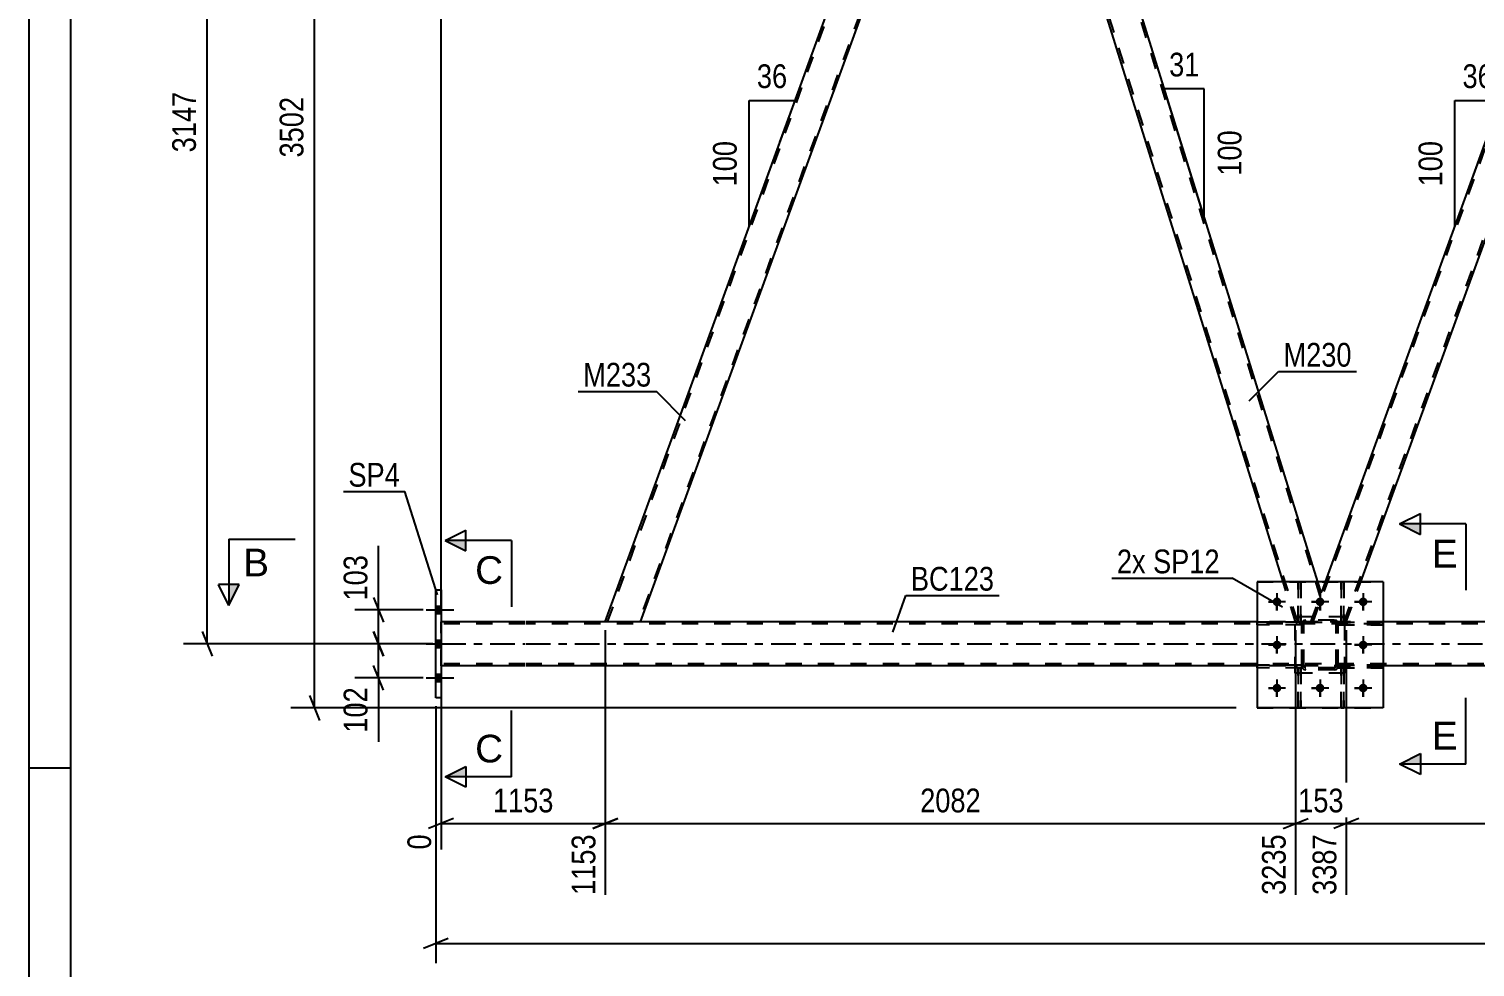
# Model space of a CAD drawing. Header units: millimetres. Extents: x 0 to 841, y 0 to 594.
# Drawn here: x 0 to 174.5, y 274 to 387.2 of the extents above; entities that cross this region are included whole.
import ezdxf

# ---------------------------------------------------------------- set-up
doc = ezdxf.new("R2010")
doc.units = ezdxf.units.MM
doc.linetypes.add('DXK_LINE_DOT2', pattern=[3.9198, 1.9599, -1.9599])
doc.linetypes.add('DXK_LINE_DOT3', pattern=[5.9187, 2.979, -0.9799, 0.9799, -0.9799])
doc.styles.add('Arial', font='ARIAL.TTF', dxfattribs={"height": 0.2})
doc.styles.add('Arial Narrow', font='ARIALN.TTF', dxfattribs={"height": 0.2})

# ---------------------------------------------------------------- blocks, each defined once
blk = doc.blocks.new('Unknown-247305034-1135 - 41552')
at = {"color": 5, "linetype": 'Continuous'}
for p, q in [((0, 594), (0, 0)), ((5, 589), (5, 5)), ((5, 298), (0, 298))]:
    blk.add_line(p, q, dxfattribs=at)
blk = doc.blocks.new('Part-247305034-2336 - 2328')
at = {"color": 7, "linetype": 'DXK_LINE_DOT2'}
for p, q in [((158.79, 316.28), (152.79, 316.28)), ((152.79, 309.48), (152.79, 316.28)), ((158.79, 309.48), (158.79, 316.28)), ((158.79, 309.48), (152.79, 309.48))]:
    blk.add_line(p, q, dxfattribs=at)
blk = doc.blocks.new('Part-247305034-2331 - 2328')
at = {"color": 7, "linetype": 'DXK_LINE_DOT2'}
for p, q in [((158.35, 315.63), (158.35, 320.48)), ((158.35, 320.48), (158.67, 320.48)), ((158.67, 320.48), (158.67, 315.63)), ((158.35, 316.23), (158.67, 316.23)), ((158.67, 315.63), (158.35, 315.63))]:
    blk.add_line(p, q, dxfattribs=at)
blk = doc.blocks.new('Part-247305034-2332 - 2328')
at = {"color": 7, "linetype": 'DXK_LINE_DOT2'}
for p, q in [((153.15, 315.63), (153.15, 320.48)), ((153.15, 320.48), (153.47, 320.48)), ((153.47, 320.48), (153.47, 315.63)), ((153.15, 316.23), (153.47, 316.23)), ((153.47, 315.63), (153.15, 315.63))]:
    blk.add_line(p, q, dxfattribs=at)
blk = doc.blocks.new('Part-247305034-2333 - 2328')
at = {"color": 7, "linetype": 'DXK_LINE_DOT2'}
for p, q in [((158.35, 305.28), (158.35, 310.11)), ((158.35, 310.11), (158.67, 310.11)), ((158.35, 309.51), (158.67, 309.51)), ((158.67, 310.11), (158.67, 305.28)), ((158.67, 305.28), (158.35, 305.28))]:
    blk.add_line(p, q, dxfattribs=at)
blk = doc.blocks.new('Part-247305034-2334 - 2328')
at = {"color": 7, "linetype": 'DXK_LINE_DOT2'}
for p, q in [((153.15, 305.28), (153.15, 310.11)), ((153.15, 310.11), (153.47, 310.11)), ((153.15, 309.51), (153.47, 309.51)), ((153.47, 310.11), (153.47, 305.28)), ((153.47, 305.28), (153.15, 305.28))]:
    blk.add_line(p, q, dxfattribs=at)
blk = doc.blocks.new('Part-247305034-2335 - 2328')
at = {"color": 7, "linetype": 'DXK_LINE_DOT2'}
for p, q in [((153.89, 315.84), (154.07, 315.88)), ((154.07, 315.88), (153.89, 315.84)), ((157.51, 315.88), (154.07, 315.88)), ((157.51, 315.88), (157.7, 315.84)), ((157.7, 315.84), (157.51, 315.88)), ((153.59, 315.4), (153.63, 315.58)), ((153.63, 315.58), (153.59, 315.4)), ((153.59, 310.36), (153.59, 315.4)), ((153.83, 315.4), (153.85, 315.49)), ((153.83, 310.36), (153.83, 315.4)), ((153.85, 315.49), (153.9, 315.56)), ((153.9, 315.56), (153.98, 315.62)), ((153.98, 315.62), (154.07, 315.64)), ((154.07, 315.64), (157.51, 315.64)), ((157.51, 315.64), (157.61, 315.62)), ((157.61, 315.62), (157.68, 315.56)), ((157.68, 315.56), (157.74, 315.49)), ((157.74, 315.49), (157.75, 315.4)), ((157.75, 310.36), (157.75, 315.4)), ((157.96, 315.58), (157.99, 315.4)), ((157.99, 315.4), (157.96, 315.58)), ((157.99, 310.36), (157.99, 315.4)), ((153.63, 310.17), (153.59, 310.36)), ((153.59, 310.36), (153.63, 310.17)), ((153.85, 310.26), (153.83, 310.36)), ((153.9, 310.19), (153.85, 310.26)), ((154.07, 309.88), (153.89, 309.91)), ((153.89, 309.91), (154.07, 309.88)), ((153.98, 310.13), (153.9, 310.19)), ((154.07, 310.12), (153.98, 310.13)), ((157.51, 310.12), (154.07, 310.12)), ((157.51, 309.88), (154.07, 309.88)), ((157.61, 310.13), (157.51, 310.12)), ((157.7, 309.91), (157.51, 309.88)), ((157.51, 309.88), (157.7, 309.91)), ((157.68, 310.19), (157.61, 310.13)), ((157.74, 310.26), (157.68, 310.19)), ((157.75, 310.36), (157.74, 310.26)), ((157.99, 310.36), (157.96, 310.17)), ((157.96, 310.17), (157.99, 310.36))]:
    blk.add_line(p, q, dxfattribs=at)
at = {"color": 7, "linetype": 'DXK_LINE_DOT3'}
blk.add_line((155.79, 312.88), (155.79, 312.88), dxfattribs=at)
at = {"color": 7, "linetype": 'DXK_LINE_DOT2'}
for centre, start, end in [((154.07, 315.4), 112.5, 157.5), ((154.07, 315.4), 112.5, 157.5), ((157.51, 315.4), 22.5, 67.5), ((157.51, 315.4), 22.5, 67.5), ((154.07, 310.36), 202.5, 247.5), ((154.07, 310.36), 202.5, 247.5), ((157.51, 310.36), 292.5, 337.5), ((157.51, 310.36), 292.5, 337.5)]:
    blk.add_arc(centre, 0.48, start, end, dxfattribs=at)
blk = doc.blocks.new('Part-247305034-2337 - 2328')
at = {"color": 7, "linetype": 'DXK_LINE_DOT2'}
for p, q in [((158.67, 310.11), (158.35, 310.11)), ((158.35, 310.11), (158.35, 305.28)), ((158.35, 309.51), (158.67, 309.51)), ((158.67, 305.28), (158.67, 310.11)), ((158.35, 305.28), (158.67, 305.28))]:
    blk.add_line(p, q, dxfattribs=at)
blk = doc.blocks.new('Part-247305034-2338 - 2328')
at = {"color": 7, "linetype": 'DXK_LINE_DOT2'}
for p, q in [((153.47, 310.11), (153.15, 310.11)), ((153.15, 310.11), (153.15, 305.28)), ((153.15, 309.51), (153.47, 309.51)), ((153.47, 305.28), (153.47, 310.11)), ((153.15, 305.28), (153.47, 305.28))]:
    blk.add_line(p, q, dxfattribs=at)
blk = doc.blocks.new('Part-247305034-2341 - 2328')
at = {"color": 7, "linetype": 'DXK_LINE_DOT2'}
for p, q in [((163.39, 315.64), (157.99, 315.64)), ((157.99, 315.64), (157.99, 315.32)), ((157.99, 315.32), (163.39, 315.32)), ((158.59, 315.32), (158.59, 315.64)), ((163.39, 315.32), (163.39, 315.64))]:
    blk.add_line(p, q, dxfattribs=at)
blk = doc.blocks.new('Part-247305034-2344 - 2328')
at = {"color": 7, "linetype": 'DXK_LINE_DOT2'}
for p, q in [((163.39, 310.44), (157.99, 310.44)), ((157.99, 310.44), (157.99, 310.12)), ((157.99, 310.12), (163.39, 310.12)), ((158.59, 310.12), (158.59, 310.44)), ((163.39, 310.12), (163.39, 310.44))]:
    blk.add_line(p, q, dxfattribs=at)
blk = doc.blocks.new('Part-247305034-2347 - 2328')
at = {"color": 7, "linetype": 'DXK_LINE_DOT2'}
for p, q in [((153.59, 315.64), (148.19, 315.64)), ((148.19, 315.64), (148.19, 315.32)), ((153.59, 315.32), (148.19, 315.32)), ((152.99, 315.32), (152.99, 315.64)), ((153.59, 315.32), (153.59, 315.64))]:
    blk.add_line(p, q, dxfattribs=at)
blk = doc.blocks.new('Part-247305034-2350 - 2328')
at = {"color": 7, "linetype": 'DXK_LINE_DOT2'}
for p, q in [((153.59, 310.44), (148.19, 310.44)), ((148.19, 310.44), (148.19, 310.12)), ((153.59, 310.12), (148.19, 310.12)), ((152.99, 310.12), (152.99, 310.44)), ((153.59, 310.12), (153.59, 310.44))]:
    blk.add_line(p, q, dxfattribs=at)
blk = doc.blocks.new('Part-247305034-2351 - 2328')
at = {"color": 7, "linetype": 'DXK_LINE_DOT2'}
for p, q in [((157.99, 315.32), (157.99, 315.64)), ((157.99, 315.64), (163.39, 315.64)), ((163.39, 315.32), (157.99, 315.32)), ((158.59, 315.32), (158.59, 315.64)), ((163.39, 315.64), (163.39, 315.32))]:
    blk.add_line(p, q, dxfattribs=at)
blk = doc.blocks.new('Part-247305034-2352 - 2328')
at = {"color": 7, "linetype": 'DXK_LINE_DOT2'}
for p, q in [((157.99, 310.12), (157.99, 310.44)), ((157.99, 310.44), (163.39, 310.44)), ((163.39, 310.12), (157.99, 310.12)), ((158.59, 310.12), (158.59, 310.44)), ((163.39, 310.44), (163.39, 310.12))]:
    blk.add_line(p, q, dxfattribs=at)
blk = doc.blocks.new('Part-247305034-2353 - 2328')
at = {"color": 7, "linetype": 'DXK_LINE_DOT2'}
for p, q in [((153.59, 315.64), (148.19, 315.64)), ((148.19, 315.32), (148.19, 315.64)), ((153.59, 315.32), (148.19, 315.32)), ((152.99, 315.32), (152.99, 315.64)), ((153.59, 315.64), (153.59, 315.32))]:
    blk.add_line(p, q, dxfattribs=at)
blk = doc.blocks.new('Part-247305034-2354 - 2328')
at = {"color": 7, "linetype": 'DXK_LINE_DOT2'}
for p, q in [((153.59, 310.44), (148.19, 310.44)), ((148.19, 310.12), (148.19, 310.44)), ((153.59, 310.12), (148.19, 310.12)), ((152.99, 310.12), (152.99, 310.44)), ((153.59, 310.44), (153.59, 310.12))]:
    blk.add_line(p, q, dxfattribs=at)
blk = doc.blocks.new('Part-247305034-2355 - 2328')
at = {"color": 7, "linetype": 'DXK_LINE_DOT2'}
for p, q in [((158.35, 320.48), (158.35, 315.63)), ((158.67, 320.48), (158.35, 320.48)), ((158.67, 315.63), (158.67, 320.48)), ((158.35, 316.23), (158.67, 316.23)), ((158.35, 315.63), (158.67, 315.63))]:
    blk.add_line(p, q, dxfattribs=at)
blk = doc.blocks.new('Part-247305034-2356 - 2328')
at = {"color": 7, "linetype": 'DXK_LINE_DOT2'}
for p, q in [((153.15, 320.48), (153.15, 315.63)), ((153.47, 320.48), (153.15, 320.48)), ((153.47, 315.63), (153.47, 320.48)), ((153.15, 316.23), (153.47, 316.23)), ((153.15, 315.63), (153.47, 315.63))]:
    blk.add_line(p, q, dxfattribs=at)
blk = doc.blocks.new('Part-247305034-2361 - 2328')
at = {"color": 7, "linetype": 'DXK_LINE_DOT2'}
for p, q in [((148.19, 320.48), (163.39, 320.48)), ((148.19, 320.48), (148.19, 305.28)), ((163.39, 320.48), (163.39, 305.28)), ((148.19, 305.28), (163.39, 305.28))]:
    blk.add_line(p, q, dxfattribs=at)
blk = doc.blocks.new('Part-247305034-2376 - 2328')
at = {"color": 2, "linetype": 'Continuous'}
for p, q in [((163.39, 320.48), (148.19, 320.48)), ((148.19, 320.48), (148.19, 305.28)), ((163.39, 320.48), (163.39, 305.28)), ((163.39, 305.28), (148.19, 305.28))]:
    blk.add_line(p, q, dxfattribs=at)
blk = doc.blocks.new('Bolt-247305034-2452 - 2328')
at = {"linetype": 'Continuous'}
for points in [[(151.11, 318.08, -1), (150.07, 318.08, -1)], [(156.31, 318.08, -1), (155.27, 318.08, -1)], [(161.51, 318.08, -1), (160.47, 318.08, -1)], [(151.11, 312.88, -1), (150.07, 312.88, -1)], [(161.51, 312.88, -1), (160.47, 312.88, -1)], [(151.11, 307.68, -1), (150.07, 307.68, -1)], [(156.31, 307.68, -1), (155.27, 307.68, -1)], [(161.51, 307.68, -1), (160.47, 307.68, -1)]]:
    blk.add_hatch(color=1, dxfattribs=at).paths.add_polyline_path(points)
at = {"color": 1, "linetype": 'Continuous'}
for p, q in [((151.63, 318.08), (149.55, 318.08)), ((150.59, 319.12), (150.59, 317.04)), ((156.83, 318.08), (154.75, 318.08)), ((155.79, 319.12), (155.79, 317.04)), ((162.03, 318.08), (159.95, 318.08)), ((160.99, 319.12), (160.99, 317.04)), ((151.63, 312.88), (149.55, 312.88)), ((150.59, 313.92), (150.59, 311.84)), ((162.03, 312.88), (159.95, 312.88)), ((160.99, 313.92), (160.99, 311.84)), ((151.63, 307.68), (149.55, 307.68)), ((150.59, 308.72), (150.59, 306.64)), ((156.83, 307.68), (154.75, 307.68)), ((155.79, 308.72), (155.79, 306.64)), ((162.03, 307.68), (159.95, 307.68)), ((160.99, 308.72), (160.99, 306.64))]:
    blk.add_line(p, q, dxfattribs=at)
blk = doc.blocks.new('Bolt-247305034-2447 - 2328')
at = {"linetype": 'Continuous'}
for points in [[(49.73, 316.67), (49.73, 317.55), (49.09, 317.55), (49.09, 316.67)], [(49.73, 316.67), (49.73, 317.55), (49.09, 317.55), (49.09, 316.67)], [(49.73, 316.67), (49.73, 317.55), (49.09, 317.55), (49.09, 316.67)], [(49.73, 312.57), (49.73, 313.45), (49.09, 313.45), (49.09, 312.57)], [(49.73, 312.57), (49.73, 313.45), (49.09, 313.45), (49.09, 312.57)], [(49.73, 308.47), (49.73, 309.35), (49.09, 309.35), (49.09, 308.47)], [(49.73, 308.47), (49.73, 309.35), (49.09, 309.35), (49.09, 308.47)], [(49.73, 308.47), (49.73, 309.35), (49.09, 309.35), (49.09, 308.47)]]:
    blk.add_hatch(color=1, dxfattribs=at).paths.add_polyline_path(points)
at = {"color": 1, "linetype": 'Continuous'}
for p, q in [((47.93, 317.11), (51.25, 317.11)), ((47.93, 317.11), (51.25, 317.11)), ((47.93, 317.11), (51.25, 317.11)), ((49.09, 317.55), (49.73, 317.55)), ((49.09, 317.55), (49.73, 317.55)), ((49.09, 317.55), (49.73, 317.55)), ((49.09, 316.67), (49.73, 316.67)), ((49.09, 316.67), (49.73, 316.67)), ((49.09, 316.67), (49.73, 316.67)), ((47.93, 313.01), (51.25, 313.01)), ((47.93, 313.01), (51.25, 313.01)), ((49.09, 313.45), (49.73, 313.45)), ((49.09, 313.45), (49.73, 313.45)), ((49.09, 312.57), (49.73, 312.57)), ((49.09, 312.57), (49.73, 312.57)), ((47.93, 308.91), (51.25, 308.91)), ((47.93, 308.91), (51.25, 308.91)), ((47.93, 308.91), (51.25, 308.91)), ((49.09, 309.35), (49.73, 309.35)), ((49.09, 309.35), (49.73, 309.35)), ((49.09, 309.35), (49.73, 309.35)), ((49.09, 308.47), (49.73, 308.47)), ((49.09, 308.47), (49.73, 308.47)), ((49.09, 308.47), (49.73, 308.47))]:
    blk.add_line(p, q, dxfattribs=at)
blk = doc.blocks.new('Bolt-247305034-2453 - 2328')
at = {"color": 1, "linetype": 'Continuous'}
for p, q in [((149.55, 318.08), (150.25, 318.08)), ((150.59, 319.12), (150.59, 318.42)), ((150.59, 317.04), (150.59, 317.73)), ((151.63, 318.08), (150.94, 318.08)), ((154.75, 318.08), (155.45, 318.08)), ((155.79, 319.12), (155.79, 318.42)), ((155.79, 317.04), (155.79, 317.73)), ((156.83, 318.08), (156.14, 318.08)), ((159.95, 318.08), (160.65, 318.08)), ((160.99, 319.12), (160.99, 318.42)), ((160.99, 317.04), (160.99, 317.73)), ((162.03, 318.08), (161.34, 318.08)), ((149.55, 312.88), (150.25, 312.88)), ((150.59, 313.92), (150.59, 313.22)), ((150.59, 311.84), (150.59, 312.53)), ((151.63, 312.88), (150.94, 312.88)), ((159.95, 312.88), (160.65, 312.88)), ((160.99, 313.92), (160.99, 313.22)), ((160.99, 311.84), (160.99, 312.53)), ((162.03, 312.88), (161.34, 312.88)), ((149.55, 307.68), (150.25, 307.68)), ((150.59, 308.72), (150.59, 308.02)), ((150.59, 306.64), (150.59, 307.33)), ((151.63, 307.68), (150.94, 307.68)), ((154.75, 307.68), (155.45, 307.68)), ((155.79, 308.72), (155.79, 308.02)), ((155.79, 306.64), (155.79, 307.33)), ((156.83, 307.68), (156.14, 307.68)), ((159.95, 307.68), (160.65, 307.68)), ((160.99, 308.72), (160.99, 308.02)), ((160.99, 306.64), (160.99, 307.33)), ((162.03, 307.68), (161.34, 307.68))]:
    blk.add_line(p, q, dxfattribs=at)
blk = doc.blocks.new('Part-247305034-2603 - 2328')
at = {"color": 7, "linetype": 'DXK_LINE_DOT2'}
for p, q in [((154.94, 315.65), (199.06, 436.87)), ((158.69, 315.65), (202.81, 436.87)), ((198.66, 436.47), (198.81, 436.87)), ((203.07, 436.87), (198.81, 436.87)), ((201.52, 432.62), (203.07, 436.87)), ((154.69, 315.65), (156.44, 320.48)), ((158.95, 315.65), (160.7, 320.48)), ((158.95, 315.65), (154.69, 315.65))]:
    blk.add_line(p, q, dxfattribs=at)
at = {"color": 2, "linetype": 'Continuous'}
for p, q in [((156.44, 320.48), (198.66, 436.47)), ((160.7, 320.48), (201.52, 432.62))]:
    blk.add_line(p, q, dxfattribs=at)
blk = doc.blocks.new('Part-247305034-2529 - 2328')
at = {"color": 2, "linetype": 'Continuous'}
for p, q in [((59.85, 315.65), (49.73, 315.65)), ((148.19, 315.65), (59.95, 315.65)), ((318.46, 315.65), (163.39, 315.65)), ((59.85, 310.37), (49.73, 310.37)), ((148.19, 310.37), (59.95, 310.37)), ((318.46, 310.37), (163.39, 310.37))]:
    blk.add_line(p, q, dxfattribs=at)
at = {"color": 7, "linetype": 'DXK_LINE_DOT2'}
for p, q in [((49.73, 310.37), (49.73, 315.65)), ((59.85, 315.41), (49.73, 315.41)), ((723.58, 315.41), (59.95, 315.41)), ((163.39, 315.65), (148.19, 315.65)), ((59.85, 310.61), (49.73, 310.61)), ((724.33, 310.61), (59.95, 310.61)), ((163.39, 310.37), (148.19, 310.37))]:
    blk.add_line(p, q, dxfattribs=at)
at = {"color": 7, "linetype": 'DXK_LINE_DOT3'}
for p, q in [((49.73, 313.01), (59.85, 313.01)), ((59.95, 313.01), (723.96, 313.01))]:
    blk.add_line(p, q, dxfattribs=at)
blk = doc.blocks.new('Part-247305034-2587 - 2328')
at = {"color": 7, "linetype": 'DXK_LINE_DOT2'}
for p, q in [((158.79, 316.28), (152.79, 316.28)), ((152.79, 309.48), (152.79, 316.28)), ((158.79, 309.48), (158.79, 316.28)), ((158.79, 309.48), (152.79, 309.48))]:
    blk.add_line(p, q, dxfattribs=at)
blk = doc.blocks.new('Part-247305034-2548 - 2328')
at = {"color": 2, "linetype": 'Continuous'}
for p, q in [((49.09, 319.51), (49.73, 319.51)), ((49.09, 306.51), (49.09, 319.51)), ((49.73, 319.51), (49.73, 306.51)), ((49.73, 306.51), (49.09, 306.51))]:
    blk.add_line(p, q, dxfattribs=at)
blk = doc.blocks.new('Part-247305034-2588 - 2328')
at = {"color": 7, "linetype": 'DXK_LINE_DOT2'}
for p, q in [((153.89, 315.84), (154.07, 315.88)), ((154.07, 315.88), (153.89, 315.84)), ((157.51, 315.88), (154.07, 315.88)), ((157.51, 315.88), (157.7, 315.84)), ((157.7, 315.84), (157.51, 315.88)), ((153.59, 315.4), (153.63, 315.58)), ((153.63, 315.58), (153.59, 315.4)), ((153.59, 310.36), (153.59, 315.4)), ((153.83, 315.4), (153.85, 315.49)), ((153.83, 310.36), (153.83, 315.4)), ((153.85, 315.49), (153.9, 315.56)), ((153.9, 315.56), (153.98, 315.62)), ((153.98, 315.62), (154.07, 315.64)), ((154.07, 315.64), (157.51, 315.64)), ((157.51, 315.64), (157.61, 315.62)), ((157.61, 315.62), (157.68, 315.56)), ((157.68, 315.56), (157.74, 315.49)), ((157.74, 315.49), (157.75, 315.4)), ((157.75, 310.36), (157.75, 315.4)), ((157.96, 315.58), (157.99, 315.4)), ((157.99, 315.4), (157.96, 315.58)), ((157.99, 310.36), (157.99, 315.4)), ((153.63, 310.17), (153.59, 310.36)), ((153.59, 310.36), (153.63, 310.17)), ((153.85, 310.26), (153.83, 310.36)), ((153.9, 310.19), (153.85, 310.26)), ((154.07, 309.88), (153.89, 309.91)), ((153.89, 309.91), (154.07, 309.88)), ((153.98, 310.13), (153.9, 310.19)), ((154.07, 310.12), (153.98, 310.13)), ((157.51, 310.12), (154.07, 310.12)), ((157.51, 309.88), (154.07, 309.88)), ((157.61, 310.13), (157.51, 310.12)), ((157.7, 309.91), (157.51, 309.88)), ((157.51, 309.88), (157.7, 309.91)), ((157.68, 310.19), (157.61, 310.13)), ((157.74, 310.26), (157.68, 310.19)), ((157.75, 310.36), (157.74, 310.26)), ((157.99, 310.36), (157.96, 310.17)), ((157.96, 310.17), (157.99, 310.36))]:
    blk.add_line(p, q, dxfattribs=at)
at = {"color": 7, "linetype": 'DXK_LINE_DOT3'}
blk.add_line((155.79, 312.88), (155.79, 312.88), dxfattribs=at)
at = {"color": 7, "linetype": 'DXK_LINE_DOT2'}
for centre, start, end in [((154.07, 315.4), 112.5, 157.5), ((154.07, 315.4), 112.5, 157.5), ((157.51, 315.4), 22.5, 67.5), ((157.51, 315.4), 22.5, 67.5), ((154.07, 310.36), 202.5, 247.5), ((154.07, 310.36), 202.5, 247.5), ((157.51, 310.36), 292.5, 337.5), ((157.51, 310.36), 292.5, 337.5)]:
    blk.add_arc(centre, 0.48, start, end, dxfattribs=at)
blk = doc.blocks.new('Part-247305034-2593 - 2328')
at = {"color": 2, "linetype": 'Continuous'}
for p, q in [((117.79, 436.47), (116.38, 432.62)), ((155.53, 320.48), (119.37, 436.47)), ((151.34, 320.48), (116.38, 432.62))]:
    blk.add_line(p, q, dxfattribs=at)
at = {"color": 7, "linetype": 'DXK_LINE_DOT2'}
for p, q in [((117.93, 436.87), (117.79, 436.47)), ((119.25, 436.87), (117.93, 436.87)), ((155.82, 318.75), (119, 436.87)), ((119.37, 436.47), (119.25, 436.87)), ((153.1, 315.65), (116.52, 432.99)), ((152.84, 315.65), (151.34, 320.48)), ((155.95, 319.12), (155.53, 320.48)), ((154.69, 315.65), (155.95, 319.12)), ((152.84, 315.65), (154.69, 315.65))]:
    blk.add_line(p, q, dxfattribs=at)
blk = doc.blocks.new('Part-247305034-2598 - 2328')
at = {"color": 2, "linetype": 'Continuous'}
for p, q in [((69.55, 315.65), (113.53, 436.47)), ((73.81, 315.65), (116.38, 432.62))]:
    blk.add_line(p, q, dxfattribs=at)
at = {"color": 7, "linetype": 'DXK_LINE_DOT2'}
for p, q in [((69.81, 315.65), (113.93, 436.87)), ((117.68, 436.87), (73.56, 315.65)), ((113.68, 436.87), (113.53, 436.47)), ((117.93, 436.87), (113.68, 436.87)), ((116.38, 432.62), (117.93, 436.87)), ((73.81, 315.65), (69.55, 315.65))]:
    blk.add_line(p, q, dxfattribs=at)
blk = doc.blocks.new('AngleDimension-247305034-39368 - 2328')
at = {"color": 7, "linetype": 'Continuous'}
for p, q in [((140.4, 369.02), (136.99, 379.94)), ((141.81, 379.94), (136.99, 379.94)), ((141.81, 364.48), (136.99, 379.94)), ((141.81, 364.48), (141.81, 379.94))]:
    blk.add_line(p, q, dxfattribs=at)
at = {"color": 0}
for points in [[(141.83, 380.84), (141.83, 385.04), (136.98, 385.04), (136.98, 380.84)], [(146.91, 375.55), (142.71, 375.55), (142.71, 368.87), (146.91, 368.87)]]:
    blk.add_wipeout(points, dxfattribs=at)
at = {"color": 3, "style": 'Arial Narrow'}
blk.add_text('31', height=2.863, dxfattribs=at).set_placement((137.58, 381.44))
blk.add_text('100', height=2.863, rotation=90.0002, dxfattribs=at).set_placement((146.31, 369.47))
blk = doc.blocks.new('AngleDimension-247305034-39383 - 2328')
at = {"color": 7, "linetype": 'Continuous'}
for p, q in [((172.04, 378.54), (177.58, 378.54)), ((172.04, 363.31), (177.58, 378.54)), ((172.04, 363.31), (172.04, 378.54)), ((175.75, 373.53), (177.58, 378.54))]:
    blk.add_line(p, q, dxfattribs=at)
at = {"color": 0}
for points in [[(177.24, 379.44), (177.24, 383.64), (172.38, 383.64), (172.38, 379.44)], [(171.14, 374.27), (166.94, 374.27), (166.94, 367.58), (171.14, 367.58)]]:
    blk.add_wipeout(points, dxfattribs=at)
at = {"color": 3, "style": 'Arial Narrow'}
blk.add_text('36', height=2.863, dxfattribs=at).set_placement((172.98, 380.04))
blk.add_text('100', height=2.863, rotation=90.0002, dxfattribs=at).set_placement((170.54, 368.18))
blk = doc.blocks.new('StraightDimension-247305034-35073 - 2328')
at = {"color": 7, "linetype": 'Continuous'}
for p, q in [((41.59, 314.51), (42.79, 311.51)), ((47.56, 313.01), (39.34, 313.01)), ((42.19, 308.91), (42.19, 313.01)), ((47.56, 308.91), (39.34, 308.91)), ((42.79, 307.41), (41.59, 310.41))]:
    blk.add_line(p, q, dxfattribs=at)
at = {"color": 0}
blk.add_wipeout([(41.44, 308.39), (37.24, 308.39), (37.24, 301.7), (41.44, 301.7)], dxfattribs=at)
at = {"color": 7, "linetype": 'Continuous'}
blk.add_line((42.19, 308.91), (42.19, 301.18), dxfattribs=at)
blk.add_line((42.19, 308.91), (42.19, 301.18), dxfattribs=at)
at = {"color": 3, "style": 'Arial Narrow'}
blk.add_text('102', height=2.863, rotation=90.0002, dxfattribs=at).set_placement((40.84, 302.3))
blk = doc.blocks.new('StraightDimension-247305034-39010 - 2328')
at = {"color": 7, "linetype": 'Continuous'}
for p, q in [((69.55, 314.65), (69.55, 282.73)), ((49.73, 309.37), (49.73, 288.21)), ((51.23, 291.94), (48.23, 290.74)), ((68.05, 290.74), (71.05, 291.94)), ((49.73, 291.34), (69.55, 291.34))]:
    blk.add_line(p, q, dxfattribs=at)
at = {"color": 0}
blk.add_wipeout([(63.9, 292.09), (63.9, 296.29), (55.39, 296.29), (55.39, 292.09)], dxfattribs=at)
at = {"color": 0, "linetype": 'Continuous'}
for points in [[(49.13, 290.64), (44.93, 290.64), (44.93, 287.61), (49.13, 287.61)], [(68.95, 290.64), (64.75, 290.64), (64.75, 282.13), (68.95, 282.13)]]:
    blk.add_wipeout(points, dxfattribs=at)
at = {"color": 3, "style": 'Arial Narrow'}
blk.add_text('1153', height=2.863, dxfattribs=at).set_placement((55.99, 292.69))
at = {"color": 3, "linetype": 'Continuous', "style": 'Arial Narrow'}
for s, height, p in [('0', 2.86, (48.53, 288.21)), ('1153', 2.863, (68.35, 282.73))]:
    blk.add_text(s, height=height, rotation=90.0002, dxfattribs=at).set_placement(p)
blk = doc.blocks.new('StraightDimension-247305034-14330 - 2328')
at = {"color": 7, "linetype": 'Continuous'}
for p, q in [((80.69, 435.87), (80.69, 393.33)), ((49.73, 316.65), (49.73, 398.58)), ((51.23, 396.33), (48.23, 395.13)), ((79.19, 395.13), (82.19, 396.33)), ((49.73, 395.73), (80.69, 395.73))]:
    blk.add_line(p, q, dxfattribs=at)
at = {"color": 0}
blk.add_wipeout([(69.47, 396.48), (69.47, 400.68), (60.96, 400.68), (60.96, 396.48)], dxfattribs=at)
at = {"color": 3, "style": 'Arial Narrow'}
blk.add_text('1431', height=2.863, dxfattribs=at).set_placement((61.56, 397.08))
blk = doc.blocks.new('StraightDimension-247305034-3151 - 2328')
at = {"color": 7, "linetype": 'Continuous'}
for p, q in [((49.09, 305.51), (49.09, 274.49)), ((50.59, 277.49), (47.59, 276.29)), ((49.09, 276.89), (775.34, 276.89))]:
    blk.add_line(p, q, dxfattribs=at)
blk = doc.blocks.new('StraightDimension-247305034-3629 - 2328')
at = {"color": 7, "linetype": 'Continuous'}
for p, q in [((22.1, 437.37), (20.9, 440.37)), ((79.05, 438.87), (18.65, 438.87)), ((21.5, 313.01), (21.5, 438.87)), ((20.9, 314.51), (22.1, 311.51)), ((48.73, 313.01), (18.65, 313.01))]:
    blk.add_line(p, q, dxfattribs=at)
at = {"color": 0}
blk.add_wipeout([(20.75, 380.2), (16.55, 380.2), (16.55, 371.69), (20.75, 371.69)], dxfattribs=at)
at = {"color": 3, "style": 'Arial Narrow'}
blk.add_text('3147', height=2.863, rotation=90.0002, dxfattribs=at).set_placement((20.15, 372.29))
blk = doc.blocks.new('StraightDimension-247305034-3634 - 2328')
at = {"color": 7, "linetype": 'Continuous'}
for p, q in [((35.07, 443.87), (33.87, 446.87)), ((79.05, 445.37), (31.62, 445.37)), ((34.47, 305.28), (34.47, 445.37)), ((33.87, 306.78), (35.07, 303.78)), ((145.67, 305.28), (31.62, 305.28))]:
    blk.add_line(p, q, dxfattribs=at)
at = {"color": 0}
blk.add_wipeout([(33.72, 379.58), (29.52, 379.58), (29.52, 371.07), (33.72, 371.07)], dxfattribs=at)
at = {"color": 3, "style": 'Arial Narrow'}
blk.add_text('3502', height=2.863, rotation=90.0002, dxfattribs=at).set_placement((33.12, 371.67))
blk = doc.blocks.new('StraightDimension-247305034-35072 - 2328')
at = {"color": 7, "linetype": 'Continuous'}
for p, q in [((41.59, 318.61), (42.79, 315.61)), ((47.56, 317.11), (39.34, 317.11)), ((42.19, 313.01), (42.19, 317.11)), ((42.79, 311.51), (41.59, 314.51)), ((47.56, 313.01), (39.34, 313.01))]:
    blk.add_line(p, q, dxfattribs=at)
at = {"color": 0}
blk.add_wipeout([(41.44, 324.32), (37.24, 324.32), (37.24, 317.64), (41.44, 317.64)], dxfattribs=at)
at = {"color": 7, "linetype": 'Continuous'}
blk.add_line((42.19, 317.11), (42.19, 324.85), dxfattribs=at)
blk.add_line((42.19, 317.11), (42.19, 324.85), dxfattribs=at)
at = {"color": 3, "style": 'Arial Narrow'}
blk.add_text('103', height=2.863, rotation=90.0002, dxfattribs=at).set_placement((40.84, 318.24))
blk = doc.blocks.new('StraightDimension-247305034-39007 - 2328')
at = {"color": 7, "linetype": 'Continuous'}
for p, q in [((158.95, 314.65), (158.95, 282.73)), ((237.98, 314.65), (237.98, 282.73)), ((160.45, 291.94), (157.45, 290.74)), ((236.48, 290.74), (239.48, 291.94)), ((158.95, 291.34), (237.98, 291.34))]:
    blk.add_line(p, q, dxfattribs=at)
at = {"color": 0}
blk.add_wipeout([(202.72, 292.09), (202.72, 296.29), (194.21, 296.29), (194.21, 292.09)], dxfattribs=at)
at = {"color": 0, "linetype": 'Continuous'}
blk.add_wipeout([(237.38, 290.64), (233.18, 290.64), (233.18, 282.13), (237.38, 282.13)], dxfattribs=at)
at = {"color": 3, "style": 'Arial Narrow'}
blk.add_text('1976', height=2.863, dxfattribs=at).set_placement((194.81, 292.69))
at = {"color": 3, "linetype": 'Continuous', "style": 'Arial Narrow'}
blk.add_text('5363', height=2.863, rotation=90.0002, dxfattribs=at).set_placement((236.78, 282.73))
blk = doc.blocks.new('StraightDimension-247305034-39008 - 2328')
at = {"color": 7, "linetype": 'Continuous'}
for p, q in [((152.84, 314.65), (152.84, 282.73)), ((158.95, 314.65), (158.95, 282.73)), ((151.34, 290.74), (154.34, 291.94)), ((160.45, 291.94), (157.45, 290.74)), ((152.84, 291.34), (158.95, 291.34))]:
    blk.add_line(p, q, dxfattribs=at)
at = {"color": 0}
blk.add_wipeout([(159.24, 292.09), (159.24, 296.29), (152.55, 296.29), (152.55, 292.09)], dxfattribs=at)
at = {"color": 0, "linetype": 'Continuous'}
blk.add_wipeout([(158.35, 290.64), (154.15, 290.64), (154.15, 282.13), (158.35, 282.13)], dxfattribs=at)
at = {"color": 3, "style": 'Arial Narrow'}
blk.add_text('153', height=2.863, dxfattribs=at).set_placement((153.15, 292.69))
at = {"color": 3, "linetype": 'Continuous', "style": 'Arial Narrow'}
blk.add_text('3387', height=2.863, rotation=90.0002, dxfattribs=at).set_placement((157.75, 282.73))
blk = doc.blocks.new('StraightDimension-247305034-39009 - 2328')
at = {"color": 7, "linetype": 'Continuous'}
for p, q in [((69.55, 314.65), (69.55, 282.73)), ((152.84, 314.65), (152.84, 282.73)), ((71.05, 291.94), (68.05, 290.74)), ((151.34, 290.74), (154.34, 291.94)), ((69.55, 291.34), (152.84, 291.34))]:
    blk.add_line(p, q, dxfattribs=at)
at = {"color": 0}
blk.add_wipeout([(115.46, 292.09), (115.46, 296.29), (106.94, 296.29), (106.94, 292.09)], dxfattribs=at)
at = {"color": 0, "linetype": 'Continuous'}
blk.add_wipeout([(152.24, 290.64), (148.04, 290.64), (148.04, 282.13), (152.24, 282.13)], dxfattribs=at)
at = {"color": 3, "style": 'Arial Narrow'}
blk.add_text('2082', height=2.863, dxfattribs=at).set_placement((107.54, 292.69))
at = {"color": 3, "linetype": 'Continuous', "style": 'Arial Narrow'}
blk.add_text('3235', height=2.863, rotation=90.0002, dxfattribs=at).set_placement((151.64, 282.73))
blk = doc.blocks.new('AngleDimension-247305034-39354 - 2328')
at = {"color": 7, "linetype": 'Continuous'}
for p, q in [((86.9, 378.54), (92.44, 378.54)), ((86.9, 363.31), (92.44, 378.54)), ((86.9, 363.31), (86.9, 378.54)), ((90.62, 373.53), (92.44, 378.54))]:
    blk.add_line(p, q, dxfattribs=at)
at = {"color": 0}
for points in [[(92.1, 379.44), (92.1, 383.64), (87.24, 383.64), (87.24, 379.44)], [(86, 374.27), (81.8, 374.27), (81.8, 367.58), (86, 367.58)]]:
    blk.add_wipeout(points, dxfattribs=at)
at = {"color": 3, "style": 'Arial Narrow'}
blk.add_text('36', height=2.863, dxfattribs=at).set_placement((87.84, 380.04))
blk.add_text('100', height=2.863, rotation=90.0002, dxfattribs=at).set_placement((85.4, 368.18))
blk = doc.blocks.new('Mark-247305034-2525 - 2328')
at = {"color": 0}
blk.add_wipeout([(116.47, 319.43), (116.47, 322.43), (106.42, 322.43), (106.42, 319.43)], dxfattribs=at)
blk.add_wipeout([(116.47, 319.43), (116.47, 322.43), (106.42, 322.43), (106.42, 319.43)], dxfattribs=at)
at = {"color": 30, "linetype": 'Continuous'}
for p, q in [((104.24, 314.41), (105.82, 318.83)), ((105.82, 318.83), (117.07, 318.83))]:
    blk.add_line(p, q, dxfattribs=at)
at = {"color": 3, "style": 'Arial Narrow'}
blk.add_text('BC123', height=2.863, dxfattribs=at).set_placement((106.42, 319.43))
blk = doc.blocks.new('Mark-247305034-2544 - 2328')
at = {"color": 0}
blk.add_wipeout([(44.76, 331.97), (44.76, 334.97), (38.55, 334.97), (38.55, 331.97)], dxfattribs=at)
blk.add_wipeout([(44.76, 331.97), (44.76, 334.97), (38.55, 334.97), (38.55, 331.97)], dxfattribs=at)
at = {"color": 30, "linetype": 'Continuous'}
for p in [(37.95, 331.37), (49.28, 318.91)]:
    blk.add_line(p, (45.36, 331.37), dxfattribs=at)
at = {"color": 3, "style": 'Arial Narrow'}
blk.add_text('SP4', height=2.863, dxfattribs=at).set_placement((38.55, 331.97))
blk = doc.blocks.new('SectionMark-247305034-3753 - 2328')
at = {"linetype": 'Continuous'}
for points in [[(167.89, 327.47), (167.89, 326.22), (165.39, 327.47)], [(167.89, 299.77), (167.89, 298.52), (165.39, 298.52)]]:
    blk.add_hatch(color=6, dxfattribs=at).paths.add_polyline_path(points)
at = {"color": 6, "linetype": 'Continuous'}
for p, q in [((165.39, 327.47), (167.89, 328.72)), ((167.89, 326.22), (167.89, 328.72)), ((173.39, 327.47), (165.39, 327.47)), ((165.39, 327.47), (167.89, 326.22)), ((173.39, 327.47), (173.39, 319.47)), ((173.39, 298.52), (173.39, 306.52)), ((165.39, 298.52), (167.89, 299.77)), ((173.39, 298.52), (165.39, 298.52)), ((167.89, 297.27), (165.39, 298.52)), ((167.89, 299.77), (167.89, 297.27))]:
    blk.add_line(p, q, dxfattribs=at)
at = {"color": 0, "linetype": 'Continuous'}
for points in [[(172.39, 322.22), (172.39, 325.72), (169.28, 325.72), (169.28, 322.22)], [(172.39, 300.27), (172.39, 303.77), (169.28, 303.77), (169.28, 300.27)]]:
    blk.add_wipeout(points, dxfattribs=at)
at = {"color": 3, "linetype": 'Continuous', "style": 'Arial'}
for p in [(169.28, 322.22), (169.28, 300.27)]:
    blk.add_text('E', height=3.34, dxfattribs=at).set_placement(p)
blk = doc.blocks.new('SectionMark-247305034-3759 - 2328')
at = {"linetype": 'Continuous'}
for points in [[(52.71, 325.49), (52.71, 324.24), (50.21, 325.49)], [(52.71, 298.21), (52.71, 296.96), (50.21, 296.96)]]:
    blk.add_hatch(color=6, dxfattribs=at).paths.add_polyline_path(points)
at = {"color": 6, "linetype": 'Continuous'}
for p, q in [((50.21, 325.49), (52.71, 326.74)), ((52.71, 324.24), (52.71, 326.74)), ((58.21, 325.49), (50.21, 325.49)), ((50.21, 325.49), (52.71, 324.24)), ((58.21, 325.49), (58.21, 317.49)), ((58.21, 296.96), (58.21, 304.96)), ((50.21, 296.96), (52.71, 298.21)), ((58.21, 296.96), (50.21, 296.96)), ((52.71, 295.71), (50.21, 296.96)), ((52.71, 298.21), (52.71, 295.71))]:
    blk.add_line(p, q, dxfattribs=at)
at = {"color": 0, "linetype": 'Continuous'}
for points in [[(57.21, 320.24), (57.21, 323.74), (53.84, 323.74), (53.84, 320.24)], [(57.21, 298.71), (57.21, 302.21), (53.84, 302.21), (53.84, 298.71)]]:
    blk.add_wipeout(points, dxfattribs=at)
at = {"color": 3, "linetype": 'Continuous', "style": 'Arial'}
for p in [(53.84, 320.24), (53.84, 298.71)]:
    blk.add_text('C', height=3.34, dxfattribs=at).set_placement(p)
blk = doc.blocks.new('SectionMark-247305034-3761 - 2328')
at = {"linetype": 'Continuous'}
blk.add_hatch(color=6, dxfattribs=at).paths.add_polyline_path([(24.11, 320.15), (25.36, 320.15), (24.11, 317.65)])
at = {"color": 6, "linetype": 'Continuous'}
for p, q in [((24.11, 325.65), (32.11, 325.65)), ((24.11, 325.65), (24.11, 317.65)), ((24.11, 317.65), (22.86, 320.15)), ((25.36, 320.15), (22.86, 320.15)), ((24.11, 317.65), (25.36, 320.15))]:
    blk.add_line(p, q, dxfattribs=at)
at = {"color": 0, "linetype": 'Continuous'}
blk.add_wipeout([(28.97, 321.15), (28.97, 324.65), (25.86, 324.65), (25.86, 321.15)], dxfattribs=at)
at = {"color": 3, "linetype": 'Continuous', "style": 'Arial'}
blk.add_text('B', height=3.34, dxfattribs=at).set_placement((25.86, 321.15))
blk = doc.blocks.new('Mark-247305034-35342 - 2328')
at = {"color": 0}
blk.add_wipeout([(75.11, 344.04), (75.11, 347.04), (66.88, 347.04), (66.88, 344.04)], dxfattribs=at)
blk.add_wipeout([(75.11, 344.04), (75.11, 347.04), (66.88, 347.04), (66.88, 344.04)], dxfattribs=at)
at = {"color": 30, "linetype": 'Continuous'}
for p in [(66.28, 343.44), (79.24, 339.91)]:
    blk.add_line(p, (75.71, 343.44), dxfattribs=at)
at = {"color": 3, "style": 'Arial Narrow'}
blk.add_text('M233', height=2.863, dxfattribs=at).set_placement((66.88, 344.04))
blk = doc.blocks.new('MarkSet-247305034-35102 - 2328')
at = {"color": 30, "linetype": 'Continuous'}
blk.add_line((151.25, 317.42), (145.18, 320.92), dxfattribs=at)
at = {"color": 0}
for points in [[(134.74, 321.52), (134.74, 324.52), (131.27, 324.52), (131.27, 321.52)], [(143.68, 321.52), (143.68, 324.52), (135.64, 324.52), (135.64, 321.52)]]:
    blk.add_wipeout(points, dxfattribs=at)
for points in [[(134.74, 321.52), (134.74, 324.52), (131.27, 324.52), (131.27, 321.52)], [(143.68, 321.52), (143.68, 324.52), (135.64, 324.52), (135.64, 321.52)]]:
    blk.add_wipeout(points, dxfattribs=at)
at = {"color": 30, "linetype": 'Continuous'}
blk.add_line((130.67, 320.92), (145.18, 320.92), dxfattribs=at)
at = {"color": 3, "style": 'Arial Narrow'}
for s, p in [('2x', (131.27, 321.52)), ('SP12', (135.64, 321.52))]:
    blk.add_text(s, height=2.863, dxfattribs=at).set_placement(p)
blk = doc.blocks.new('Mark-247305034-35339 - 2328')
at = {"color": 0}
blk.add_wipeout([(159.6, 346.44), (159.6, 349.44), (151.38, 349.44), (151.38, 346.44)], dxfattribs=at)
blk.add_wipeout([(159.6, 346.44), (159.6, 349.44), (151.38, 349.44), (151.38, 346.44)], dxfattribs=at)
at = {"color": 30, "linetype": 'Continuous'}
for p, q in [((147.24, 342.31), (150.78, 345.84)), ((150.78, 345.84), (160.2, 345.84))]:
    blk.add_line(p, q, dxfattribs=at)
at = {"color": 3, "style": 'Arial Narrow'}
blk.add_text('M230', height=2.863, dxfattribs=at).set_placement((151.38, 346.44))

msp = doc.modelspace()

# ---------------------------------------------------------------- block references
for name in ['Unknown-247305034-1135 - 41552', 'Part-247305034-2598 - 2328', 'Part-247305034-2593 - 2328', 'Part-247305034-2603 - 2328', 'Part-247305034-2548 - 2328', 'Part-247305034-2361 - 2328', 'Part-247305034-2376 - 2328', 'Part-247305034-2332 - 2328', 'Part-247305034-2356 - 2328', 'Part-247305034-2331 - 2328', 'Part-247305034-2355 - 2328', 'Bolt-247305034-2452 - 2328', 'Bolt-247305034-2453 - 2328', 'Bolt-247305034-2447 - 2328', 'Part-247305034-2336 - 2328', 'Part-247305034-2587 - 2328', 'Part-247305034-2335 - 2328', 'Part-247305034-2588 - 2328', 'Part-247305034-2529 - 2328', 'Part-247305034-2347 - 2328', 'Part-247305034-2353 - 2328', 'Part-247305034-2341 - 2328', 'Part-247305034-2351 - 2328', 'Part-247305034-2350 - 2328', 'Part-247305034-2354 - 2328', 'Part-247305034-2334 - 2328', 'Part-247305034-2338 - 2328', 'Part-247305034-2344 - 2328', 'Part-247305034-2352 - 2328', 'Part-247305034-2333 - 2328', 'Part-247305034-2337 - 2328']:
    msp.add_blockref(name, (0, 0))

# ---------------------------------------------------------------- next in the draw order: block references
for name in ['StraightDimension-247305034-14330 - 2328', 'AngleDimension-247305034-39368 - 2328', 'AngleDimension-247305034-39383 - 2328', 'StraightDimension-247305034-35073 - 2328']:
    msp.add_blockref(name, (0, 0))

# ---------------------------------------------------------------- next in the draw order: block references
msp.add_blockref('StraightDimension-247305034-39010 - 2328', (0, 0))

# ---------------------------------------------------------------- next in the draw order: block references
msp.add_blockref('StraightDimension-247305034-3151 - 2328', (0, 0))

# ---------------------------------------------------------------- next in the draw order: block references
for name in ['StraightDimension-247305034-3629 - 2328', 'Mark-247305034-35339 - 2328', 'StraightDimension-247305034-39007 - 2328']:
    msp.add_blockref(name, (0, 0))

# ---------------------------------------------------------------- next in the draw order: block references
for name in ['StraightDimension-247305034-3634 - 2328', 'SectionMark-247305034-3753 - 2328', 'StraightDimension-247305034-39008 - 2328']:
    msp.add_blockref(name, (0, 0))

# ---------------------------------------------------------------- next in the draw order: block references
for name in ['AngleDimension-247305034-39354 - 2328', 'Mark-247305034-35342 - 2328', 'SectionMark-247305034-3759 - 2328', 'StraightDimension-247305034-35072 - 2328', 'StraightDimension-247305034-39009 - 2328']:
    msp.add_blockref(name, (0, 0))

# ---------------------------------------------------------------- next in the draw order: block references
for name in ['Mark-247305034-2544 - 2328', 'Mark-247305034-2525 - 2328']:
    msp.add_blockref(name, (0, 0))

# ---------------------------------------------------------------- next in the draw order: block references
msp.add_blockref('SectionMark-247305034-3761 - 2328', (0, 0))

# ---------------------------------------------------------------- next in the draw order: block references
msp.add_blockref('MarkSet-247305034-35102 - 2328', (0, 0))

doc.saveas('drawing.dxf')
